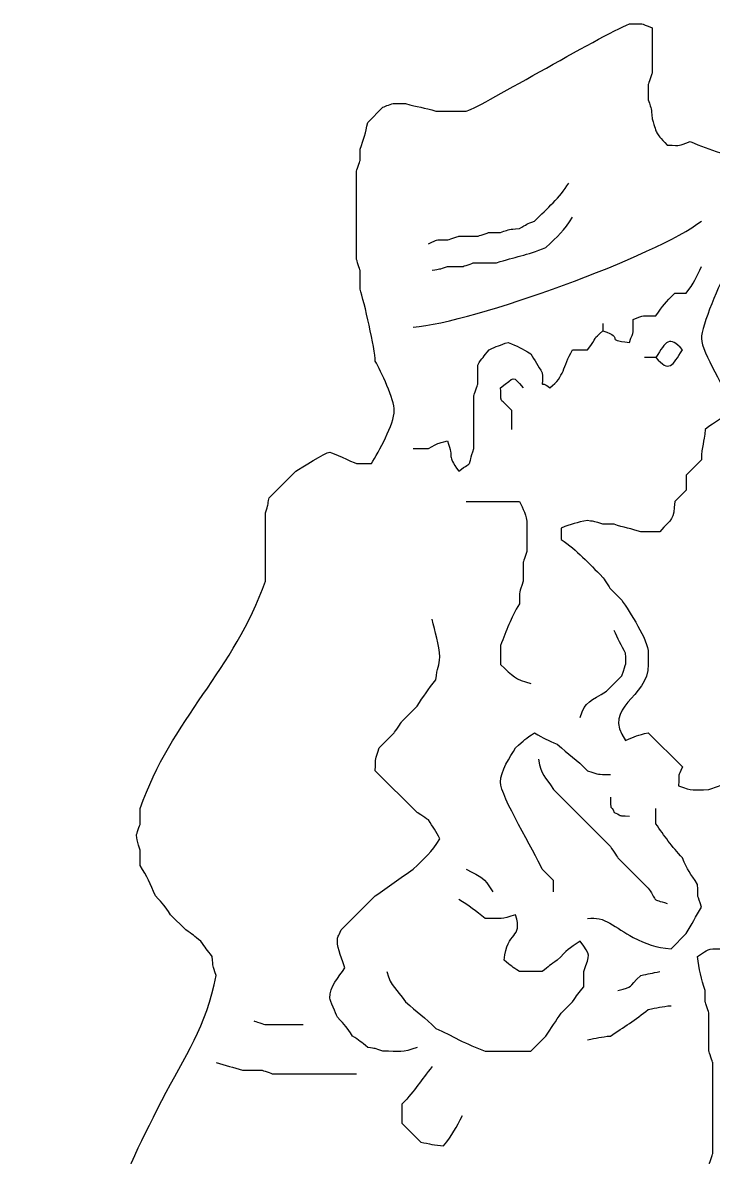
# Model space of a CAD drawing. Extents: x -149 to 150, y -212 to 234.
# Drawn here: x -147.85 to -132.43, y 73.19 to 98.54 of the extents above; entities that cross this region are included whole.
import ezdxf

# ---------------------------------------------------------------- set-up
doc = ezdxf.new("R2010")
doc.units = 0
doc.header["$MEASUREMENT"] = 0
doc.layers.add('EBENE_1', color=7, linetype='CONTINUOUS')

msp = doc.modelspace()

# ---------------------------------------------------------------- linework, layer by layer
at = {"layer": 'EBENE_1', "color": 250}
for points, knots in [([(-121.4314, 62.1021), (-121.4314, 62.1021), (-121.1774, 61.8481), (-121.1774, 61.8481), (-121.1774, 61.8481), (-120.4529, 61.6953), (-119.8566, 61.1513), (-119.1454, 61.0014), (-119.1454, 61.0014), (-118.6684, 60.625), (-117.6962, 60.0406), (-117.1134, 59.6468), (-117.1134, 59.6468), (-117.1134, 59.6468), (-116.7747, 59.308), (-116.7747, 59.308), (-116.7747, 59.308), (-116.6368, 59.1018), (-116.6191, 59.0831), (-116.436, 58.8848), (-116.436, 58.8848), (-116.3011, 58.5482), (-116.0974, 58.2541), (-116.0974, 57.8688), (-116.0974, 57.8688), (-116.0974, 57.8688), (-116.0974, 57.6148), (-116.0974, 57.6148), (-116.0974, 57.6148), (-116.0974, 57.6148), (-116.0974, 57.1068), (-116.0974, 57.1068), (-116.0974, 57.1068), (-116.0997, 57.1017), (-116.1769, 56.867), (-116.182, 56.8528), (-116.182, 56.8528), (-116.182, 56.8528), (-116.182, 56.5141), (-116.182, 56.5141), (-116.182, 56.5141), (-116.1844, 56.509), (-116.2616, 56.2743), (-116.2667, 56.26), (-116.2667, 56.26), (-116.2667, 56.26), (-116.2667, 55.752), (-116.2667, 55.752), (-116.2667, 55.752), (-116.2667, 55.752), (-116.2668, 55.5827), (-116.2668, 55.5827), (-116.2668, 55.5827), (-116.2668, 55.5827), (-116.2667, 55.3287), (-116.2667, 55.3287), (-116.2667, 55.3287), (-116.1843, 55.0802), (-116.2026, 55.173), (-116.182, 54.9054), (-116.182, 54.9054), (-116.8835, 54.6331), (-117.8513, 55.0083), (-118.5527, 54.736), (-118.5527, 54.736), (-118.5527, 54.3154), (-118.4956, 53.8312), (-118.6374, 53.466), (-118.6374, 53.466), (-119.0529, 53.3047), (-123.7251, 53.3047), (-124.1407, 53.466), (-124.1407, 53.466), (-124.2826, 53.8312), (-124.2254, 54.3154), (-124.2254, 54.736), (-124.2254, 54.736), (-124.6625, 54.9057), (-138.6049, 54.9058), (-139.042, 54.7361), (-139.042, 54.7361), (-139.2336, 54.2425), (-139.0199, 53.9597), (-139.2115, 53.466), (-139.2115, 53.466), (-139.7103, 53.2723), (-144.0464, 53.2724), (-144.5454, 53.4661), (-144.5454, 53.4661), (-144.6953, 53.8522), (-144.63, 54.3774), (-144.63, 54.8208), (-144.63, 54.8208), (-145.247, 55.0603), (-146.2219, 54.9054), (-146.916, 54.9055), (-146.916, 54.9055), (-146.916, 54.9055), (-147.424, 55.4134), (-147.424, 55.4134), (-147.424, 55.4134), (-147.4469, 55.7041), (-147.4209, 55.5659), (-147.5088, 55.8367), (-147.5088, 55.8367), (-147.5088, 55.8367), (-147.5087, 56.0907), (-147.5087, 56.0907), (-147.5087, 56.0907), (-147.5087, 56.0907), (-147.5087, 56.514), (-147.5087, 56.514), (-147.5087, 56.514), (-147.5087, 56.514), (-147.5087, 56.8527), (-147.5087, 56.8527), (-147.5087, 56.8527), (-147.4276, 57.1028), (-147.189, 58.1301), (-147.17, 58.3768), (-147.17, 58.3768), (-146.9406, 58.7743), (-146.7974, 59.2952), (-146.6011, 59.7315), (-146.6011, 59.7315), (-146.3991, 60.18), (-146.0048, 60.7517), (-145.7307, 61.1708), (-145.7307, 61.1708), (-145.7307, 61.1708), (-144.7994, 62.102), (-144.7994, 62.102), (-144.7994, 62.102), (-144.4921, 62.3097), (-144.5784, 62.2018), (-144.3761, 62.5255), (-144.3761, 62.5255), (-144.5898, 62.848), (-144.8351, 62.9518), (-145.2227, 63.0335), (-145.2227, 63.0335), (-145.5501, 63.2919), (-146.1944, 63.706), (-146.5774, 63.9647), (-146.5774, 63.9647), (-146.5774, 63.9647), (-146.916, 64.3035), (-146.916, 64.3035), (-146.916, 64.3035), (-147.1632, 64.6692), (-147.8474, 65.4129), (-147.8474, 65.8275), (-147.8474, 65.8275), (-147.8474, 65.8275), (-147.8475, 66.0815), (-147.8475, 66.0815), (-147.8475, 66.0815), (-147.2404, 67.9534), (-146.8399, 69.847), (-146.0465, 71.6695), (-146.0465, 71.6695), (-145.5904, 72.7168), (-145.2711, 73.432), (-144.738, 74.4635), (-144.738, 74.4635), (-144.2158, 75.474), (-143.7475, 76.103), (-143.5294, 77.2574), (-143.5294, 77.2574), (-143.6117, 77.506), (-143.5935, 77.4132), (-143.6141, 77.6808), (-143.6141, 77.6808), (-143.7343, 77.833), (-143.7647, 77.8646), (-143.868, 78.0193), (-143.868, 78.0193), (-144.0202, 78.1397), (-144.0519, 78.1699), (-144.2067, 78.2734), (-144.2067, 78.2734), (-144.2067, 78.2734), (-144.5454, 78.6121), (-144.5454, 78.6121), (-144.5454, 78.6121), (-144.6833, 78.8185), (-144.701, 78.8371), (-144.884, 79.0353), (-144.884, 79.0353), (-144.9918, 79.304), (-145.0722, 79.4614), (-145.2227, 79.7128), (-145.2227, 79.7128), (-145.2227, 79.7128), (-145.2227, 80.0514), (-145.2227, 80.0514), (-145.2227, 80.0514), (-145.2975, 80.2594), (-145.27, 80.1966), (-145.3074, 80.3901), (-145.3074, 80.3901), (-145.305, 80.3952), (-145.2278, 80.6299), (-145.2228, 80.6441), (-145.2228, 80.6441), (-145.2228, 80.6441), (-145.2227, 80.9828), (-145.2227, 80.9828), (-145.2227, 80.9828), (-144.5314, 82.9805), (-143.1124, 84.087), (-142.4287, 86.0627), (-142.4287, 86.0627), (-142.4287, 86.0627), (-142.4287, 87.5867), (-142.4287, 87.5867), (-142.4287, 87.5867), (-142.3538, 87.7949), (-142.3814, 87.7319), (-142.344, 87.9253), (-142.344, 87.9253), (-142.344, 87.9253), (-141.7514, 88.518), (-141.7514, 88.518), (-141.7514, 88.518), (-141.6197, 88.597), (-141.095, 88.9413), (-140.9894, 88.9413), (-140.9894, 88.9413), (-140.9366, 88.9414), (-140.4993, 88.7286), (-140.3967, 88.6874), (-140.3967, 88.6874), (-140.3967, 88.6874), (-140.058, 88.6873), (-140.058, 88.6873), (-140.058, 88.6873), (-139.8994, 88.9521), (-139.55, 89.5699), (-139.55, 89.8727), (-139.55, 89.8727), (-139.55, 90.1104), (-139.8492, 90.7584), (-139.9734, 90.9734), (-139.9734, 90.9734), (-139.9792, 91.2421), (-140.225, 92.3137), (-140.312, 92.582), (-140.312, 92.582), (-140.312, 92.582), (-140.3121, 93.0054), (-140.3121, 93.0054), (-140.3121, 93.0054), (-140.3144, 93.0105), (-140.3916, 93.2453), (-140.3967, 93.2593), (-140.3967, 93.2593), (-140.3967, 93.2593), (-140.3968, 93.8521), (-140.3968, 93.8521), (-140.3968, 93.8521), (-140.3968, 93.8521), (-140.3967, 94.7834), (-140.3967, 94.7834), (-140.3967, 94.7834), (-140.3967, 94.7834), (-140.3967, 95.2068), (-140.3967, 95.2068), (-140.3967, 95.2068), (-140.3945, 95.2119), (-140.3171, 95.4466), (-140.3121, 95.4608), (-140.3121, 95.4608), (-140.3121, 95.4608), (-140.312, 95.7148), (-140.312, 95.7148), (-140.312, 95.7148), (-140.235, 95.9372), (-140.1881, 96.0673), (-140.1427, 96.3073), (-140.1427, 96.3073), (-140.1427, 96.3073), (-139.804, 96.6461), (-139.804, 96.6461), (-139.804, 96.6461), (-139.7489, 96.6711), (-139.6023, 96.7307), (-139.55, 96.7308), (-139.55, 96.7308), (-139.55, 96.7308), (-139.296, 96.7307), (-139.296, 96.7307), (-139.296, 96.7307), (-139.0331, 96.6455), (-138.8817, 96.6466), (-138.6187, 96.5613), (-138.6187, 96.5613), (-138.6187, 96.5613), (-138.28, 96.5614), (-138.28, 96.5614), (-138.28, 96.5614), (-138.28, 96.5614), (-137.9414, 96.5614), (-137.9414, 96.5614), (-137.9414, 96.5614), (-137.7905, 96.5613), (-134.9441, 98.2507), (-134.3007, 98.5088), (-134.3007, 98.5088), (-133.9527, 98.5088), (-134.0824, 98.5365), (-133.7928, 98.424), (-133.7928, 98.424), (-133.7928, 98.424), (-133.7927, 97.408), (-133.7927, 97.408), (-133.7927, 97.408), (-133.795, 97.4029), (-133.8723, 97.1682), (-133.8774, 97.154), (-133.8774, 97.154), (-133.8774, 97.154), (-133.8775, 96.8153), (-133.8775, 96.8153), (-133.8775, 96.8153), (-133.7951, 96.5668), (-133.8133, 96.6596), (-133.7927, 96.392), (-133.7927, 96.392), (-133.6534, 95.9896), (-133.7646, 96.1439), (-133.454, 95.7994), (-133.454, 95.7994), (-133.106, 95.7993), (-133.2357, 95.7716), (-132.946, 95.884), (-132.946, 95.884), (-132.699, 95.7691), (-132.5225, 95.7179), (-132.2687, 95.6301), (-132.2687, 95.6301), (-131.7797, 95.6301), (-131.1728, 95.7115), (-130.7448, 95.5454), (-130.7448, 95.5454), (-130.7901, 95.3053), (-130.8371, 95.1751), (-130.914, 94.9528), (-130.914, 94.9528), (-130.914, 94.9528), (-131.3374, 94.5293), (-131.3374, 94.5293), (-131.3374, 94.5293), (-131.685, 94.4561), (-131.5775, 94.5118), (-131.7607, 94.2753), (-131.7607, 94.2753), (-131.6158, 94.035), (-131.6354, 94.0702), (-131.4221, 93.8521), (-131.4221, 93.8521), (-131.3037, 93.4872), (-131.2813, 93.4527), (-131.4221, 93.0901), (-131.4221, 93.0901), (-131.7462, 92.9642), (-131.7329, 93.0054), (-132.0995, 93.0054), (-132.0995, 93.0054), (-132.2767, 92.7806), (-132.692, 91.7496), (-132.692, 91.4814), (-132.692, 91.4814), (-132.692, 91.163), (-132.1155, 90.3511), (-132.0148, 89.8728), (-132.0148, 89.8728), (-132.2548, 89.6833), (-132.3672, 89.6389), (-132.6074, 89.4494), (-132.6074, 89.4494), (-132.6313, 89.1373), (-132.6848, 89.1068), (-132.692, 88.7721), (-132.692, 88.7721), (-132.692, 88.7721), (-133.0307, 88.4333), (-133.0307, 88.4333), (-133.0307, 88.4333), (-133.0307, 88.4333), (-133.0307, 88.0947), (-133.0307, 88.0947), (-133.0307, 88.0947), (-133.0307, 88.0947), (-133.2847, 87.8408), (-133.2847, 87.8408), (-133.2847, 87.8408), (-133.3168, 87.4233), (-133.3356, 87.475), (-133.6234, 87.1633), (-133.6234, 87.1633), (-133.6234, 87.1633), (-134.0467, 87.1634), (-134.0467, 87.1634), (-134.0467, 87.1634), (-134.2574, 87.2318), (-134.4287, 87.2644), (-134.6394, 87.3327), (-134.6394, 87.3327), (-134.6394, 87.3327), (-134.8934, 87.3328), (-134.8934, 87.3328), (-134.8934, 87.3328), (-135.1015, 87.4076), (-135.0385, 87.3801), (-135.232, 87.4173), (-135.232, 87.4173), (-135.4815, 87.3702), (-135.5976, 87.3412), (-135.8247, 87.2481), (-135.8247, 87.2481), (-135.8247, 87.2481), (-135.8247, 86.994), (-135.8247, 86.994), (-135.8247, 86.994), (-135.4614, 86.7485), (-135.2195, 86.4736), (-134.8934, 86.1474), (-134.8934, 86.1474), (-134.8879, 86.1375), (-134.7334, 85.9078), (-134.724, 85.8934), (-134.724, 85.8934), (-134.724, 85.8934), (-134.4701, 85.6393), (-134.4701, 85.6393), (-134.4701, 85.6393), (-134.2999, 85.3792), (-133.8774, 84.7502), (-133.8774, 84.4541), (-133.8774, 84.4541), (-133.8774, 84.4541), (-133.8774, 84.2001), (-133.8774, 84.2001), (-133.8774, 84.2001), (-133.8774, 83.4476), (-134.9272, 83.2672), (-134.3855, 82.5068), (-134.3855, 82.5068), (-134.1541, 82.5995), (-134.1303, 82.6227), (-133.8774, 82.676), (-133.8774, 82.676), (-133.8774, 82.676), (-133.1154, 81.914), (-133.1154, 81.914), (-133.1154, 81.914), (-133.2227, 81.6437), (-133.1926, 81.8333), (-133.2, 81.4907), (-133.2, 81.4907), (-132.8759, 81.365), (-132.8893, 81.406), (-132.5227, 81.4061), (-132.5227, 81.4061), (-131.3948, 81.7964), (-129.992, 82.7364), (-128.9668, 82.9301), (-128.9668, 82.9301), (-128.88, 82.7832), (-128.8004, 82.6532), (-128.7127, 82.5068), (-128.7127, 82.5068), (-128.6781, 82.065), (-128.7855, 82.4232), (-128.5434, 82.0833)], [0, 0, 0, 0, 0.0083333, 0.0083333, 0.0083333, 0.0083333, 0.0166667, 0.0166667, 0.0166667, 0.0166667, 0.025, 0.025, 0.025, 0.025, 0.0333333, 0.0333333, 0.0333333, 0.0333333, 0.0416667, 0.0416667, 0.0416667, 0.0416667, 0.05, 0.05, 0.05, 0.05, 0.0583333, 0.0583333, 0.0583333, 0.0583333, 0.0666667, 0.0666667, 0.0666667, 0.0666667, 0.075, 0.075, 0.075, 0.075, 0.0833333, 0.0833333, 0.0833333, 0.0833333, 0.0916667, 0.0916667, 0.0916667, 0.0916667, 0.1, 0.1, 0.1, 0.1, 0.1083333, 0.1083333, 0.1083333, 0.1083333, 0.1166667, 0.1166667, 0.1166667, 0.1166667, 0.125, 0.125, 0.125, 0.125, 0.1333333, 0.1333333, 0.1333333, 0.1333333, 0.1416667, 0.1416667, 0.1416667, 0.1416667, 0.15, 0.15, 0.15, 0.15, 0.1583333, 0.1583333, 0.1583333, 0.1583333, 0.1666667, 0.1666667, 0.1666667, 0.1666667, 0.175, 0.175, 0.175, 0.175, 0.1833333, 0.1833333, 0.1833333, 0.1833333, 0.1916667, 0.1916667, 0.1916667, 0.1916667, 0.2, 0.2, 0.2, 0.2, 0.2083333, 0.2083333, 0.2083333, 0.2083333, 0.2166667, 0.2166667, 0.2166667, 0.2166667, 0.225, 0.225, 0.225, 0.225, 0.2333333, 0.2333333, 0.2333333, 0.2333333, 0.2416667, 0.2416667, 0.2416667, 0.2416667, 0.25, 0.25, 0.25, 0.25, 0.2583333, 0.2583333, 0.2583333, 0.2583333, 0.2666667, 0.2666667, 0.2666667, 0.2666667, 0.275, 0.275, 0.275, 0.275, 0.2833333, 0.2833333, 0.2833333, 0.2833333, 0.2916667, 0.2916667, 0.2916667, 0.2916667, 0.3, 0.3, 0.3, 0.3, 0.3083333, 0.3083333, 0.3083333, 0.3083333, 0.3166667, 0.3166667, 0.3166667, 0.3166667, 0.325, 0.325, 0.325, 0.325, 0.3333333, 0.3333333, 0.3333333, 0.3333333, 0.3416667, 0.3416667, 0.3416667, 0.3416667, 0.35, 0.35, 0.35, 0.35, 0.3583333, 0.3583333, 0.3583333, 0.3583333, 0.3666667, 0.3666667, 0.3666667, 0.3666667, 0.375, 0.375, 0.375, 0.375, 0.3833333, 0.3833333, 0.3833333, 0.3833333, 0.3916667, 0.3916667, 0.3916667, 0.3916667, 0.4, 0.4, 0.4, 0.4, 0.4083333, 0.4083333, 0.4083333, 0.4083333, 0.4166667, 0.4166667, 0.4166667, 0.4166667, 0.425, 0.425, 0.425, 0.425, 0.4333333, 0.4333333, 0.4333333, 0.4333333, 0.4416667, 0.4416667, 0.4416667, 0.4416667, 0.45, 0.45, 0.45, 0.45, 0.4583333, 0.4583333, 0.4583333, 0.4583333, 0.4666667, 0.4666667, 0.4666667, 0.4666667, 0.475, 0.475, 0.475, 0.475, 0.4833333, 0.4833333, 0.4833333, 0.4833333, 0.4916667, 0.4916667, 0.4916667, 0.4916667, 0.5, 0.5, 0.5, 0.5, 0.5083333, 0.5083333, 0.5083333, 0.5083333, 0.5166667, 0.5166667, 0.5166667, 0.5166667, 0.525, 0.525, 0.525, 0.525, 0.5333333, 0.5333333, 0.5333333, 0.5333333, 0.5416667, 0.5416667, 0.5416667, 0.5416667, 0.55, 0.55, 0.55, 0.55, 0.5583333, 0.5583333, 0.5583333, 0.5583333, 0.5666667, 0.5666667, 0.5666667, 0.5666667, 0.575, 0.575, 0.575, 0.575, 0.5833333, 0.5833333, 0.5833333, 0.5833333, 0.5916667, 0.5916667, 0.5916667, 0.5916667, 0.6, 0.6, 0.6, 0.6, 0.6083333, 0.6083333, 0.6083333, 0.6083333, 0.6166667, 0.6166667, 0.6166667, 0.6166667, 0.625, 0.625, 0.625, 0.625, 0.6333333, 0.6333333, 0.6333333, 0.6333333, 0.6416667, 0.6416667, 0.6416667, 0.6416667, 0.65, 0.65, 0.65, 0.65, 0.6583333, 0.6583333, 0.6583333, 0.6583333, 0.6666667, 0.6666667, 0.6666667, 0.6666667, 0.675, 0.675, 0.675, 0.675, 0.6833333, 0.6833333, 0.6833333, 0.6833333, 0.6916667, 0.6916667, 0.6916667, 0.6916667, 0.7, 0.7, 0.7, 0.7, 0.7083333, 0.7083333, 0.7083333, 0.7083333, 0.7166667, 0.7166667, 0.7166667, 0.7166667, 0.725, 0.725, 0.725, 0.725, 0.7333333, 0.7333333, 0.7333333, 0.7333333, 0.7416667, 0.7416667, 0.7416667, 0.7416667, 0.75, 0.75, 0.75, 0.75, 0.7583333, 0.7583333, 0.7583333, 0.7583333, 0.7666667, 0.7666667, 0.7666667, 0.7666667, 0.775, 0.775, 0.775, 0.775, 0.7833333, 0.7833333, 0.7833333, 0.7833333, 0.7916667, 0.7916667, 0.7916667, 0.7916667, 0.8, 0.8, 0.8, 0.8, 0.8083333, 0.8083333, 0.8083333, 0.8083333, 0.8166667, 0.8166667, 0.8166667, 0.8166667, 0.825, 0.825, 0.825, 0.825, 0.8333333, 0.8333333, 0.8333333, 0.8333333, 0.8416667, 0.8416667, 0.8416667, 0.8416667, 0.85, 0.85, 0.85, 0.85, 0.8583333, 0.8583333, 0.8583333, 0.8583333, 0.8666667, 0.8666667, 0.8666667, 0.8666667, 0.875, 0.875, 0.875, 0.875, 0.8833333, 0.8833333, 0.8833333, 0.8833333, 0.8916667, 0.8916667, 0.8916667, 0.8916667, 0.9, 0.9, 0.9, 0.9, 0.9083333, 0.9083333, 0.9083333, 0.9083333, 0.9166667, 0.9166667, 0.9166667, 0.9166667, 0.925, 0.925, 0.925, 0.925, 0.9333333, 0.9333333, 0.9333333, 0.9333333, 0.9416667, 0.9416667, 0.9416667, 0.9416667, 0.95, 0.95, 0.95, 0.95, 0.9583333, 0.9583333, 0.9583333, 0.9583333, 0.9666667, 0.9666667, 0.9666667, 0.9666667, 0.975, 0.975, 0.975, 0.975, 0.9833333, 0.9833333, 0.9833333, 0.9833333, 1, 1, 1, 1]), ([(-138.788, 93.5981), (-138.5317, 93.6998), (-138.7028, 93.6828), (-138.3647, 93.6827), (-138.3647, 93.6827), (-138.3596, 93.685), (-138.1249, 93.7623), (-138.1107, 93.7673), (-138.1107, 93.7673), (-138.1107, 93.7673), (-137.6874, 93.7674), (-137.6874, 93.7674), (-137.6874, 93.7674), (-137.6822, 93.7697), (-137.4475, 93.847), (-137.4334, 93.852), (-137.4334, 93.852), (-137.4334, 93.852), (-137.1794, 93.8521), (-137.1794, 93.8521), (-137.1794, 93.8521), (-136.9308, 93.9345), (-137.0236, 93.9161), (-136.756, 93.9367), (-136.756, 93.9367), (-136.5923, 94.0415), (-136.5923, 94.0343), (-136.4174, 94.1061), (-136.4174, 94.1061), (-136.1234, 94.4001), (-135.8602, 94.618), (-135.6554, 94.9528)], [0, 0, 0, 0, 0.1111111, 0.1111111, 0.1111111, 0.1111111, 0.2222222, 0.2222222, 0.2222222, 0.2222222, 0.3333333, 0.3333333, 0.3333333, 0.3333333, 0.4444444, 0.4444444, 0.4444444, 0.4444444, 0.5555556, 0.5555556, 0.5555556, 0.5555556, 0.6666667, 0.6666667, 0.6666667, 0.6666667, 0.7777778, 0.7777778, 0.7777778, 0.7777778, 1, 1, 1, 1]), ([(-138.7034, 93.0054), (-138.5237, 93.043), (-138.5636, 93.0185), (-138.3647, 93.0901), (-138.3647, 93.0901), (-138.3647, 93.0901), (-138.026, 93.09), (-138.026, 93.09), (-138.026, 93.09), (-138.0209, 93.0924), (-137.7862, 93.1696), (-137.772, 93.1748), (-137.772, 93.1748), (-137.772, 93.1748), (-137.264, 93.1747), (-137.264, 93.1747), (-137.264, 93.1747), (-136.8477, 93.3098), (-136.6041, 93.3366), (-136.1634, 93.5134), (-136.1634, 93.5134), (-135.8993, 93.7775), (-135.7566, 93.887), (-135.5707, 94.1908)], [0, 0, 0, 0, 0.1428571, 0.1428571, 0.1428571, 0.1428571, 0.2857143, 0.2857143, 0.2857143, 0.2857143, 0.4285714, 0.4285714, 0.4285714, 0.4285714, 0.5714286, 0.5714286, 0.5714286, 0.5714286, 0.7142857, 0.7142857, 0.7142857, 0.7142857, 1, 1, 1, 1]), ([(-134.8934, 91.82), (-134.8934, 91.82), (-134.8934, 91.6507), (-134.8934, 91.6507), (-134.8934, 91.6507), (-134.3603, 91.4846), (-134.9103, 91.4581), (-134.3007, 91.3968), (-134.3007, 91.3968), (-134.1882, 91.6864), (-134.2161, 91.5566), (-134.216, 91.9047), (-134.216, 91.9047), (-133.9264, 92.0171), (-134.0562, 91.9894), (-133.708, 91.9894), (-133.708, 91.9894), (-133.5473, 92.2273), (-133.5026, 92.2747), (-133.2847, 92.4973), (-133.2847, 92.4973), (-133.2847, 92.4973), (-133.0307, 92.4974), (-133.0307, 92.4974), (-133.0307, 92.4974), (-132.8661, 92.7059), (-132.7962, 92.866), (-132.692, 93.09)], [0, 0, 0, 0, 0.125, 0.125, 0.125, 0.125, 0.25, 0.25, 0.25, 0.25, 0.375, 0.375, 0.375, 0.375, 0.5, 0.5, 0.5, 0.5, 0.625, 0.625, 0.625, 0.625, 0.75, 0.75, 0.75, 0.75, 1, 1, 1, 1]), ([(-139.1267, 89.0261), (-139.1267, 89.0261), (-138.788, 89.0261), (-138.788, 89.0261), (-138.788, 89.0261), (-138.5343, 89.1591), (-138.6221, 89.1269), (-138.3647, 89.1954), (-138.3647, 89.1954), (-138.1931, 88.7533), (-138.4053, 88.9317), (-138.1108, 88.5181), (-138.1108, 88.5181), (-137.7578, 88.7826), (-137.9251, 88.5839), (-137.772, 89.026), (-137.772, 89.026), (-137.772, 89.026), (-137.772, 90.2113), (-137.772, 90.2113), (-137.772, 90.2113), (-137.7697, 90.2166), (-137.6925, 90.4512), (-137.6874, 90.4654), (-137.6874, 90.4654), (-137.6874, 90.4654), (-137.6875, 90.8888), (-137.6875, 90.8888), (-137.6875, 90.8888), (-137.5848, 91.049), (-137.5572, 91.0741), (-137.4334, 91.2274), (-137.4334, 91.2274), (-137.2615, 91.3091), (-137.1912, 91.3341), (-137.01, 91.3968), (-137.01, 91.3968), (-136.7827, 91.3056), (-136.7144, 91.27), (-136.502, 91.1427), (-136.502, 91.1427), (-136.4154, 90.9957), (-136.3357, 90.8658), (-136.248, 90.7193), (-136.248, 90.7193), (-136.2134, 90.2785), (-136.3302, 90.5967), (-136.0787, 90.3808), (-136.0787, 90.3808), (-135.7355, 90.6468), (-135.7985, 90.8328), (-135.5707, 91.2273), (-135.5707, 91.2273), (-135.5707, 91.2273), (-135.232, 91.2274), (-135.232, 91.2274), (-135.232, 91.2274), (-135.0073, 91.5337), (-135.1314, 91.4525), (-134.8934, 91.6507)], [0, 0, 0, 0, 0.0625, 0.0625, 0.0625, 0.0625, 0.125, 0.125, 0.125, 0.125, 0.1875, 0.1875, 0.1875, 0.1875, 0.25, 0.25, 0.25, 0.25, 0.3125, 0.3125, 0.3125, 0.3125, 0.375, 0.375, 0.375, 0.375, 0.4375, 0.4375, 0.4375, 0.4375, 0.5, 0.5, 0.5, 0.5, 0.5625, 0.5625, 0.5625, 0.5625, 0.625, 0.625, 0.625, 0.625, 0.6875, 0.6875, 0.6875, 0.6875, 0.75, 0.75, 0.75, 0.75, 0.8125, 0.8125, 0.8125, 0.8125, 0.875, 0.875, 0.875, 0.875, 1, 1, 1, 1]), ([(-133.708, 91.0581), (-133.4131, 90.7145), (-133.3369, 90.8732), (-133.1154, 91.2273), (-133.1154, 91.2273), (-133.4104, 91.5709), (-133.4865, 91.4122), (-133.708, 91.0581), (-133.708, 91.0581), (-133.708, 91.0581), (-133.962, 91.058), (-133.962, 91.058)], [0, 0, 0, 0, 0.25, 0.25, 0.25, 0.25, 0.5, 0.5, 0.5, 0.5, 1, 1, 1, 1]), ([(-136.9254, 89.4493), (-136.9254, 89.4493), (-136.9254, 89.8727), (-136.9254, 89.8727), (-136.9254, 89.8727), (-137.2517, 90.2349), (-137.1373, 89.954), (-137.1794, 90.3807), (-137.1794, 90.3807), (-136.8412, 90.6217), (-136.9247, 90.6758), (-136.6714, 90.3808)], [0, 0, 0, 0, 0.25, 0.25, 0.25, 0.25, 0.5, 0.5, 0.5, 0.5, 1, 1, 1, 1]), ([(-137.9414, 87.8408), (-137.9414, 87.8408), (-136.7561, 87.8407), (-136.7561, 87.8407), (-136.7561, 87.8407), (-136.6794, 87.6758), (-136.5867, 87.5351), (-136.5867, 87.3328), (-136.5867, 87.3328), (-136.5867, 87.3328), (-136.5867, 86.74), (-136.5867, 86.74), (-136.5867, 86.74), (-136.589, 86.7349), (-136.6664, 86.5003), (-136.6714, 86.486), (-136.6714, 86.486), (-136.6714, 86.486), (-136.6714, 86.0627), (-136.6714, 86.0627), (-136.6714, 86.0627), (-136.7683, 85.7638), (-136.7488, 85.8877), (-136.756, 85.5547), (-136.756, 85.5547), (-136.9556, 85.2217), (-137.0387, 84.9743), (-137.1795, 84.6233), (-137.1795, 84.6233), (-137.1795, 84.6233), (-137.1794, 84.2), (-137.1794, 84.2), (-137.1794, 84.2), (-136.8977, 83.9399), (-136.8585, 83.8715), (-136.502, 83.7767)], [0, 0, 0, 0, 0.1, 0.1, 0.1, 0.1, 0.2, 0.2, 0.2, 0.2, 0.3, 0.3, 0.3, 0.3, 0.4, 0.4, 0.4, 0.4, 0.5, 0.5, 0.5, 0.5, 0.6, 0.6, 0.6, 0.6, 0.7, 0.7, 0.7, 0.7, 0.8, 0.8, 0.8, 0.8, 1, 1, 1, 1]), ([(-139.0421, 75.6487), (-139.3755, 75.5193), (-139.4288, 75.564), (-139.8041, 75.564), (-139.8041, 75.564), (-140.0121, 75.6389), (-139.9492, 75.6113), (-140.1427, 75.6488), (-140.1427, 75.6488), (-140.295, 75.769), (-140.3266, 75.7993), (-140.4814, 75.9027), (-140.4814, 75.9027), (-140.6193, 76.1091), (-140.637, 76.1278), (-140.8201, 76.3261), (-140.8201, 76.3261), (-140.8533, 76.4069), (-140.9894, 76.698), (-140.9894, 76.7494), (-140.9894, 76.7494), (-140.9894, 77.0176), (-140.7943, 77.2071), (-140.6507, 77.4267), (-140.6507, 77.4267), (-140.705, 77.5835), (-140.82, 77.8574), (-140.82, 78.0193), (-140.82, 78.0193), (-140.82, 78.1478), (-140.7935, 78.1116), (-140.7354, 78.2733), (-140.7354, 78.2733), (-140.7354, 78.2733), (-139.9734, 79.0353), (-139.9734, 79.0353), (-139.9734, 79.0353), (-139.686, 79.2296), (-139.4176, 79.4378), (-139.1268, 79.628), (-139.1268, 79.628), (-138.8626, 79.8921), (-138.72, 80.0016), (-138.534, 80.3053), (-138.534, 80.3053), (-138.6192, 80.4676), (-138.6862, 80.5731), (-138.788, 80.7287), (-138.788, 80.7287), (-138.798, 80.7342), (-139.0276, 80.8888), (-139.042, 80.8981), (-139.042, 80.8981), (-139.042, 80.8981), (-139.9734, 81.8294), (-139.9734, 81.8294), (-139.9734, 81.8294), (-139.9662, 82.1623), (-139.9857, 82.0384), (-139.8887, 82.3374), (-139.8887, 82.3374), (-139.8887, 82.3374), (-139.55, 82.676), (-139.55, 82.676), (-139.55, 82.676), (-139.5446, 82.6861), (-139.3899, 82.9156), (-139.3807, 82.9301), (-139.3807, 82.9301), (-139.3807, 82.9301), (-139.042, 83.2688), (-139.042, 83.2688), (-139.042, 83.2688), (-138.8974, 83.4899), (-138.7923, 83.6473), (-138.6187, 83.8614), (-138.6187, 83.8614), (-138.5971, 84.1421), (-138.534, 84.1677), (-138.534, 84.3694), (-138.534, 84.3694), (-138.534, 84.6372), (-138.6517, 84.9424), (-138.7035, 85.2161)], [0, 0, 0, 0, 0.0454545, 0.0454545, 0.0454545, 0.0454545, 0.0909091, 0.0909091, 0.0909091, 0.0909091, 0.1363636, 0.1363636, 0.1363636, 0.1363636, 0.1818182, 0.1818182, 0.1818182, 0.1818182, 0.2272727, 0.2272727, 0.2272727, 0.2272727, 0.2727273, 0.2727273, 0.2727273, 0.2727273, 0.3181818, 0.3181818, 0.3181818, 0.3181818, 0.3636364, 0.3636364, 0.3636364, 0.3636364, 0.4090909, 0.4090909, 0.4090909, 0.4090909, 0.4545455, 0.4545455, 0.4545455, 0.4545455, 0.5, 0.5, 0.5, 0.5, 0.5454545, 0.5454545, 0.5454545, 0.5454545, 0.5909091, 0.5909091, 0.5909091, 0.5909091, 0.6363636, 0.6363636, 0.6363636, 0.6363636, 0.6818182, 0.6818182, 0.6818182, 0.6818182, 0.7272727, 0.7272727, 0.7272727, 0.7272727, 0.7727273, 0.7727273, 0.7727273, 0.7727273, 0.8181818, 0.8181818, 0.8181818, 0.8181818, 0.8636364, 0.8636364, 0.8636364, 0.8636364, 0.9090909, 0.9090909, 0.9090909, 0.9090909, 1, 1, 1, 1]), ([(-135.4014, 83.0148), (-135.2883, 83.3992), (-135.1595, 83.378), (-134.8087, 83.6073), (-134.8087, 83.6073), (-134.8087, 83.6073), (-134.47, 83.9461), (-134.47, 83.9461), (-134.47, 83.9461), (-134.3574, 84.2715), (-134.3735, 84.1729), (-134.3854, 84.4541), (-134.3854, 84.4541), (-134.4739, 84.6196), (-134.5665, 84.7897), (-134.6394, 84.9621)], [0, 0, 0, 0, 0.2, 0.2, 0.2, 0.2, 0.4, 0.4, 0.4, 0.4, 0.6, 0.6, 0.6, 0.6, 1, 1, 1, 1]), ([(-135.9941, 79.12), (-135.9941, 79.12), (-135.994, 79.374), (-135.994, 79.374), (-135.994, 79.374), (-135.994, 79.374), (-136.248, 79.628), (-136.248, 79.628), (-136.248, 79.628), (-136.411, 80.0133), (-137.1794, 81.2596), (-137.1794, 81.5753), (-137.1794, 81.5753), (-137.1795, 81.8196), (-136.9634, 82.1326), (-136.8407, 82.3374), (-136.8407, 82.3374), (-136.6419, 82.5207), (-136.6227, 82.5372), (-136.4174, 82.676), (-136.4174, 82.676), (-136.205, 82.5489), (-136.1367, 82.5133), (-135.9094, 82.4221), (-135.9094, 82.4221), (-135.6587, 82.1908), (-135.4862, 82.078), (-135.232, 81.8294), (-135.232, 81.8294), (-134.9331, 81.7324), (-135.0569, 81.7519), (-134.724, 81.7447)], [0, 0, 0, 0, 0.1111111, 0.1111111, 0.1111111, 0.1111111, 0.2222222, 0.2222222, 0.2222222, 0.2222222, 0.3333333, 0.3333333, 0.3333333, 0.3333333, 0.4444444, 0.4444444, 0.4444444, 0.4444444, 0.5555556, 0.5555556, 0.5555556, 0.5555556, 0.6666667, 0.6666667, 0.6666667, 0.6666667, 0.7777778, 0.7777778, 0.7777778, 0.7777778, 1, 1, 1, 1]), ([(-136.3327, 82.0833), (-136.2523, 81.7017), (-136.2021, 81.7244), (-135.994, 81.4061), (-135.994, 81.4061), (-135.994, 81.4061), (-134.724, 80.136), (-134.724, 80.136), (-134.724, 80.136), (-134.7186, 80.1261), (-134.5639, 79.8965), (-134.5547, 79.882), (-134.5547, 79.882), (-134.5547, 79.882), (-133.8774, 79.2047), (-133.8774, 79.2047), (-133.8774, 79.2047), (-133.6467, 78.8708), (-133.8285, 78.9761), (-133.454, 78.8661)], [0, 0, 0, 0, 0.1666667, 0.1666667, 0.1666667, 0.1666667, 0.3333333, 0.3333333, 0.3333333, 0.3333333, 0.5, 0.5, 0.5, 0.5, 0.6666667, 0.6666667, 0.6666667, 0.6666667, 1, 1, 1, 1]), ([(-134.724, 81.2367), (-134.724, 80.921), (-134.718, 81.0806), (-134.6395, 80.898), (-134.6395, 80.898), (-134.3947, 80.7926), (-134.6086, 80.8376), (-134.3007, 80.8134)], [0, 0, 0, 0, 0.3333333, 0.3333333, 0.3333333, 0.3333333, 1, 1, 1, 1]), ([(-135.232, 78.5273), (-134.859, 78.5935), (-134.6157, 78.3179), (-134.216, 78.104), (-134.216, 78.104), (-133.9128, 77.963), (-133.724, 77.8773), (-133.3695, 77.85), (-133.3695, 77.85), (-133.3695, 77.85), (-133.0307, 78.1888), (-133.0307, 78.1888), (-133.0307, 78.1888), (-132.9067, 78.3959), (-132.8161, 78.5743), (-132.692, 78.7813), (-132.692, 78.7813), (-132.789, 79.0804), (-132.7694, 78.9565), (-132.7767, 79.2893), (-132.7767, 79.2893), (-132.94, 79.5391), (-132.9989, 79.6067), (-133.1154, 79.882), (-133.1154, 79.882), (-133.3473, 80.1334), (-133.5261, 80.3748), (-133.708, 80.644), (-133.708, 80.644), (-133.708, 80.644), (-133.7081, 80.9827), (-133.7081, 80.9827)], [0, 0, 0, 0, 0.1111111, 0.1111111, 0.1111111, 0.1111111, 0.2222222, 0.2222222, 0.2222222, 0.2222222, 0.3333333, 0.3333333, 0.3333333, 0.3333333, 0.4444444, 0.4444444, 0.4444444, 0.4444444, 0.5555556, 0.5555556, 0.5555556, 0.5555556, 0.6666667, 0.6666667, 0.6666667, 0.6666667, 0.7777778, 0.7777778, 0.7777778, 0.7777778, 1, 1, 1, 1]), ([(-139.7194, 77.342), (-139.6158, 76.9818), (-139.5091, 76.98), (-139.296, 76.6648), (-139.296, 76.6648), (-139.0455, 76.4333), (-138.8729, 76.3207), (-138.6187, 76.0721), (-138.6187, 76.0721), (-138.4464, 75.9992), (-138.2762, 75.9066), (-138.1108, 75.818), (-138.1108, 75.818), (-137.9103, 75.7249), (-137.7227, 75.6461), (-137.518, 75.564), (-137.518, 75.564), (-137.518, 75.564), (-136.502, 75.564), (-136.502, 75.564), (-136.502, 75.564), (-136.502, 75.564), (-136.1635, 75.9028), (-136.1635, 75.9028), (-136.1635, 75.9028), (-136.0512, 76.0742), (-135.9369, 76.2392), (-135.8247, 76.4107), (-135.8247, 76.4107), (-135.8247, 76.4107), (-135.5707, 76.6648), (-135.5707, 76.6648), (-135.5707, 76.6648), (-135.4681, 76.825), (-135.4405, 76.8501), (-135.3167, 77.0034), (-135.3167, 77.0034), (-135.3167, 77.0034), (-135.3167, 77.3421), (-135.3167, 77.3421), (-135.3167, 77.3421), (-135.1805, 77.7625), (-135.1528, 77.6706), (-135.4014, 78.0194), (-135.4014, 78.0194), (-135.6644, 77.8584), (-135.677, 77.8284), (-135.9095, 77.596), (-135.9095, 77.596), (-136.0696, 77.4934), (-136.0946, 77.4658), (-136.248, 77.3421), (-136.248, 77.3421), (-136.248, 77.3421), (-136.756, 77.342), (-136.756, 77.342), (-136.756, 77.342), (-136.9162, 77.4446), (-136.9413, 77.4723), (-137.0947, 77.5961), (-137.0947, 77.5961), (-137.0425, 78.2755), (-136.6672, 78.0549), (-136.8407, 78.612), (-136.8407, 78.612), (-137.1755, 78.5036), (-137.1493, 78.5273), (-137.518, 78.5273), (-137.518, 78.5273), (-137.7311, 78.7001), (-137.8832, 78.8166), (-138.1108, 78.9508)], [0, 0, 0, 0, 0.0526316, 0.0526316, 0.0526316, 0.0526316, 0.1052632, 0.1052632, 0.1052632, 0.1052632, 0.1578947, 0.1578947, 0.1578947, 0.1578947, 0.2105263, 0.2105263, 0.2105263, 0.2105263, 0.2631579, 0.2631579, 0.2631579, 0.2631579, 0.3157895, 0.3157895, 0.3157895, 0.3157895, 0.3684211, 0.3684211, 0.3684211, 0.3684211, 0.4210526, 0.4210526, 0.4210526, 0.4210526, 0.4736842, 0.4736842, 0.4736842, 0.4736842, 0.5263158, 0.5263158, 0.5263158, 0.5263158, 0.5789474, 0.5789474, 0.5789474, 0.5789474, 0.6315789, 0.6315789, 0.6315789, 0.6315789, 0.6842105, 0.6842105, 0.6842105, 0.6842105, 0.7368421, 0.7368421, 0.7368421, 0.7368421, 0.7894737, 0.7894737, 0.7894737, 0.7894737, 0.8421053, 0.8421053, 0.8421053, 0.8421053, 0.8947368, 0.8947368, 0.8947368, 0.8947368, 1, 1, 1, 1]), ([(-130.152, 71.8388), (-130.4044, 71.9562), (-130.6559, 72.0738), (-130.914, 72.1775), (-130.914, 72.1775), (-131.2543, 72.1774), (-131.0815, 72.1921), (-131.3374, 72.0927), (-131.3374, 72.0927), (-131.4498, 71.8031), (-131.422, 71.9327), (-131.4221, 71.5847), (-131.4221, 71.5847), (-131.7721, 71.2692), (-131.9187, 71.1619), (-132.3534, 71.3307), (-132.3534, 71.3307), (-132.4855, 71.6712), (-132.438, 71.7937), (-132.438, 72.1775), (-132.438, 72.1775), (-132.4405, 72.1826), (-132.5176, 72.4172), (-132.5227, 72.4315), (-132.5227, 72.4315), (-132.5227, 72.4315), (-132.5227, 73.0241), (-132.5227, 73.0241), (-132.5227, 73.0241), (-132.5204, 73.0291), (-132.4431, 73.264), (-132.438, 73.278), (-132.438, 73.278), (-132.438, 73.278), (-132.438, 74.04), (-132.438, 74.04), (-132.438, 74.04), (-132.438, 74.04), (-132.438, 74.294), (-132.438, 74.294), (-132.438, 74.294), (-132.438, 74.294), (-132.438, 75.31), (-132.438, 75.31), (-132.438, 75.31), (-132.4405, 75.3151), (-132.5176, 75.5499), (-132.5227, 75.564), (-132.5227, 75.564), (-132.5227, 75.564), (-132.5227, 76.4107), (-132.5227, 76.4107), (-132.5227, 76.4107), (-132.525, 76.4158), (-132.6023, 76.6506), (-132.6074, 76.6647), (-132.6074, 76.6647), (-132.6074, 76.6647), (-132.6074, 76.9187), (-132.6074, 76.9187), (-132.6074, 76.9187), (-132.689, 77.1701), (-132.7553, 77.4017), (-132.7767, 77.6807), (-132.7767, 77.6807), (-132.5859, 77.7932), (-132.5961, 77.85), (-132.3535, 77.8501), (-132.3535, 77.8501), (-132.3535, 77.8501), (-132.184, 77.8501), (-132.184, 77.8501), (-132.184, 77.8501), (-131.8301, 77.85), (-131.7289, 77.7108), (-131.3374, 77.6807), (-131.3374, 77.6807), (-131.0861, 77.5302), (-130.9286, 77.4498), (-130.66, 77.3421), (-130.66, 77.3421), (-130.3934, 77.096), (-130.3659, 77.0784), (-130.0674, 76.9188), (-130.0674, 76.9188), (-130.0674, 76.9188), (-129.8134, 76.9188), (-129.8134, 76.9188), (-129.8134, 76.9188), (-129.6398, 77.1327), (-129.5347, 77.2902), (-129.39, 77.5113), (-129.39, 77.5113), (-129.3849, 77.5138), (-129.1503, 77.5909), (-129.136, 77.5961)], [0, 0, 0, 0, 0.04, 0.04, 0.04, 0.04, 0.08, 0.08, 0.08, 0.08, 0.12, 0.12, 0.12, 0.12, 0.16, 0.16, 0.16, 0.16, 0.2, 0.2, 0.2, 0.2, 0.24, 0.24, 0.24, 0.24, 0.28, 0.28, 0.28, 0.28, 0.32, 0.32, 0.32, 0.32, 0.36, 0.36, 0.36, 0.36, 0.4, 0.4, 0.4, 0.4, 0.44, 0.44, 0.44, 0.44, 0.48, 0.48, 0.48, 0.48, 0.52, 0.52, 0.52, 0.52, 0.56, 0.56, 0.56, 0.56, 0.6, 0.6, 0.6, 0.6, 0.64, 0.64, 0.64, 0.64, 0.68, 0.68, 0.68, 0.68, 0.72, 0.72, 0.72, 0.72, 0.76, 0.76, 0.76, 0.76, 0.8, 0.8, 0.8, 0.8, 0.84, 0.84, 0.84, 0.84, 0.88, 0.88, 0.88, 0.88, 0.92, 0.92, 0.92, 0.92, 1, 1, 1, 1]), ([(-134.5548, 76.9188), (-134.1929, 77.0228), (-134.3478, 76.9629), (-134.0467, 77.2574), (-134.0467, 77.2574), (-133.8777, 77.2901), (-133.7925, 77.3102), (-133.6234, 77.342)], [0, 0, 0, 0, 0.3333333, 0.3333333, 0.3333333, 0.3333333, 1, 1, 1, 1]), ([(-135.232, 75.8181), (-135.0438, 75.8536), (-134.9251, 75.8873), (-134.724, 75.9028), (-134.724, 75.9028), (-134.4298, 76.0952), (-134.1581, 76.2677), (-133.8774, 76.4954), (-133.8774, 76.4954), (-133.6891, 76.531), (-133.5704, 76.5647), (-133.3694, 76.58)], [0, 0, 0, 0, 0.25, 0.25, 0.25, 0.25, 0.5, 0.5, 0.5, 0.5, 1, 1, 1, 1]), ([(-142.6827, 76.2414), (-142.6755, 76.2381), (-142.436, 76.1601), (-142.4288, 76.1568), (-142.4288, 76.1568), (-142.4288, 76.1568), (-141.582, 76.1568), (-141.582, 76.1568)], [0, 0, 0, 0, 0.3333333, 0.3333333, 0.3333333, 0.3333333, 1, 1, 1, 1]), ([(-143.5295, 75.31), (-143.3187, 75.2418), (-143.1474, 75.2091), (-142.9367, 75.1407), (-142.9367, 75.1407), (-142.9367, 75.1407), (-142.5134, 75.1408), (-142.5134, 75.1408), (-142.5134, 75.1408), (-142.5082, 75.1385), (-142.2735, 75.0611), (-142.2594, 75.0561), (-142.2594, 75.0561), (-142.2594, 75.0561), (-140.3967, 75.056), (-140.3967, 75.056)], [0, 0, 0, 0, 0.2, 0.2, 0.2, 0.2, 0.4, 0.4, 0.4, 0.4, 0.6, 0.6, 0.6, 0.6, 1, 1, 1, 1]), ([(-138.7034, 75.2253), (-138.9677, 74.8995), (-139.0615, 74.705), (-139.3807, 74.3788), (-139.3807, 74.3788), (-139.3807, 74.3788), (-139.3807, 73.9554), (-139.3807, 73.9554), (-139.3807, 73.9554), (-139.3807, 73.9554), (-138.9574, 73.5321), (-138.9574, 73.5321), (-138.9574, 73.5321), (-138.7691, 73.4964), (-138.6504, 73.4629), (-138.4494, 73.4475), (-138.4494, 73.4475), (-138.2492, 73.701), (-138.1711, 73.8536), (-138.026, 74.1247)], [0, 0, 0, 0, 0.1666667, 0.1666667, 0.1666667, 0.1666667, 0.3333333, 0.3333333, 0.3333333, 0.3333333, 0.5, 0.5, 0.5, 0.5, 0.6666667, 0.6666667, 0.6666667, 0.6666667, 1, 1, 1, 1])]:
    msp.add_open_spline(points, degree=3, knots=knots, dxfattribs=at)
for points in [[(-139.1267, 91.7354), (-137.7975, 91.8375), (-133.653, 93.3476), (-132.692, 94.106)], [(-137.9414, 79.6281), (-137.5792, 79.4343), (-137.5706, 79.475), (-137.3487, 79.1201)]]:
    msp.add_open_spline(points, degree=3, dxfattribs=at)

doc.saveas('drawing.dxf')
